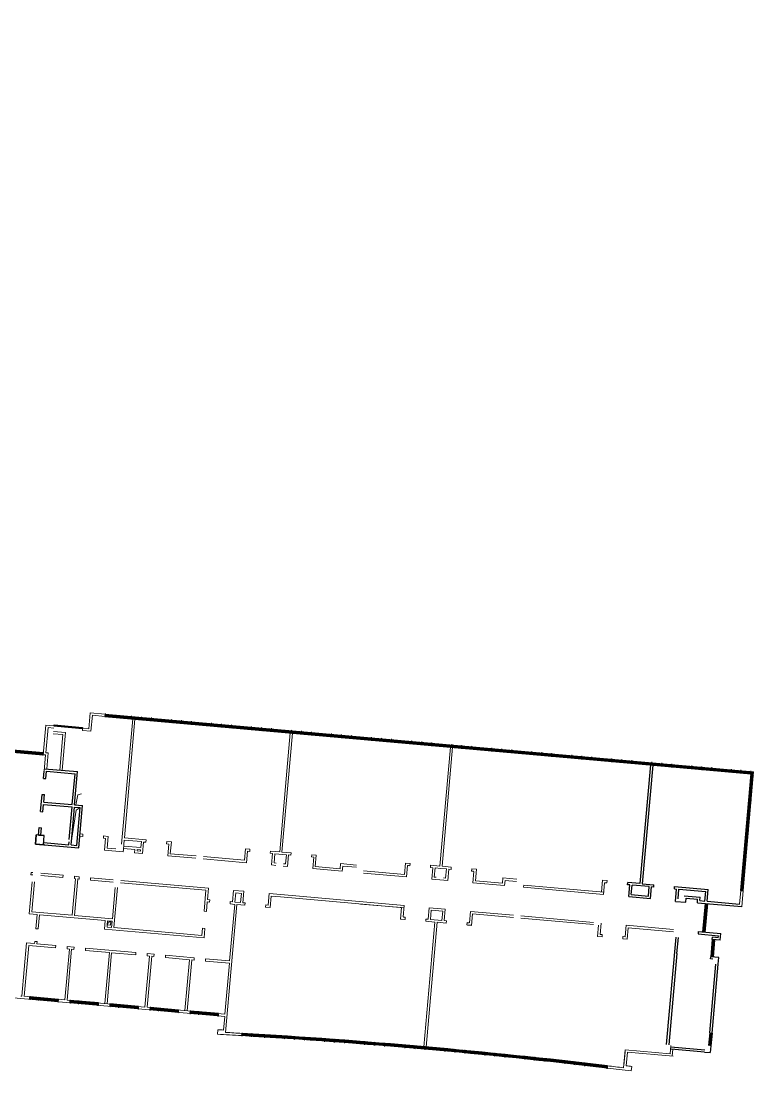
# Model space of a CAD drawing. Header units: millimetres. Extents: x 11680833 to 11851339, y -6212777 to -6078411.
# Drawn here: x 11787564 to 11851339, y -6212777 to -6119765 of the extents above; entities that cross this region are included whole.
import ezdxf

# ---------------------------------------------------------------- set-up
doc = ezdxf.new("R2010")
doc.units = ezdxf.units.MM
doc.header["$LTSCALE"] = 10
for name, color, linetype in [('$1$A-A-建筑索引', 3, 'Continuous'), ('A-WALL', 7, 'Continuous'), ('AUDIT_D_131110141545-10', 7, 'Continuous'), ('A—墙体', 7, 'Continuous'), ('A—门窗', 135, 'Continuous')]:
    doc.layers.add(name, color=color, linetype=linetype)
for name, color, linetype, lineweight in [('E1-RI-2F$0$A-WALL', 7, 'Continuous', 5), ('E1-RI-2F$0$AUDIT_D_131110141545-10', 7, 'Continuous', 5), ('E1-RV-2F$0$$2$A-WALL', 7, 'Continuous', 5), ('E1-RV-2F$0$$5$A-WALL', 2, 'Continuous', 5), ('E1-RV-2F$0$A-WALL', 7, 'Continuous', 5)]:
    doc.layers.add(name, color=color, linetype=linetype, lineweight=lineweight)
doc.layers.get('$1$A-A-建筑索引').off()
doc.layers.get('0').off()
doc.styles.add('E1-RV-2F$0$ECADI', font='hzs.shx', dxfattribs={"width": 0.7, "bigfont": 'hztxt.shx'})

# ---------------------------------------------------------------- blocks, each defined once
blk = doc.blocks.new('E1-RV-2F')
at = {"layer": 'E1-RV-2F$0$$2$A-WALL'}
for p, q in [((11772943, -6151557), (11772895, -6152105)), ((11772943, -6151557), (11777326, -6151944)), ((11773125, -6151774), (11773094, -6152122)), ((11773125, -6151774), (11777109, -6152126)), ((11776484, -6159198), (11777109, -6152126)), ((11776683, -6159216), (11777326, -6151944)), ((11773032, -6152820), (11772402, -6159942)), ((11772833, -6152802), (11772511, -6156438)), ((11772511, -6156438), (11772186, -6160119)), ((11776484, -6159198), (11776683, -6159216)), ((11772385, -6160141), (11772733, -6160172)), ((11772402, -6159942), (11772751, -6159973)), ((11772751, -6159973), (11772733, -6160172)), ((11774245, -6160105), (11774228, -6160304)), ((11774245, -6160105), (11776387, -6160294)), ((11776387, -6160294), (11776396, -6160195)), ((11776396, -6160195), (11776595, -6160212)), ((11774228, -6160304), (11776369, -6160493)), ((11776566, -6160536), (11776595, -6160212)), ((11721392, -6172462), (11723398, -6172038)), ((11722265, -6172482), (11723244, -6172275)), ((11723244, -6172275), (11723834, -6175063)), ((11723419, -6172136), (11724185, -6175756)), ((11718555, -6173063), (11720023, -6172752)), ((11718555, -6173063), (11718597, -6173259)), ((11718597, -6173259), (11719233, -6173124)), ((11719233, -6173124), (11719937, -6176450)), ((11719428, -6173083), (11720064, -6172948)), ((11719428, -6173083), (11719946, -6175528)), ((11720023, -6172752), (11720064, -6172948)), ((11721392, -6172462), (11721434, -6172658)), ((11721434, -6172658), (11722070, -6172524)), ((11722070, -6172524), (11722588, -6174969)), ((11722265, -6172482), (11722970, -6175808)), ((11716354, -6173529), (11717186, -6173353)), ((11716354, -6173529), (11717141, -6177247)), ((11716591, -6173683), (11717227, -6173549)), ((11716591, -6173683), (11717181, -6176472)), ((11717186, -6173353), (11717227, -6173549)), ((11719946, -6175528), (11722588, -6174969)), ((11717337, -6177205), (11724185, -6175756)), ((11719988, -6175724), (11722629, -6175165)), ((11719988, -6175724), (11720132, -6176409)), ((11720132, -6176409), (11722774, -6175850)), ((11722629, -6175165), (11722774, -6175850)), ((11722970, -6175808), (11723361, -6175726)), ((11770370, -6178155), (11770370, -6175455)), ((11770370, -6175455), (11771438, -6175455)), ((11770570, -6177955), (11770570, -6175655)), ((11772838, -6175455), (11774070, -6175455)), ((11772838, -6175655), (11773870, -6175655)), ((11773870, -6175655), (11773870, -6177955)), ((11774070, -6175455), (11774070, -6178155)), ((11717295, -6177010), (11719937, -6176450)), ((11771438, -6178155), (11770370, -6178155)), ((11771438, -6177955), (11770570, -6177955)), ((11773870, -6177955), (11772838, -6177955)), ((11774070, -6178155), (11772838, -6178155)), ((11789495, -6185681), (11789552, -6185034)), ((11789570, -6184835), (11792459, -6185091)), ((11789694, -6185699), (11789751, -6185052)), ((11789751, -6185052), (11792242, -6185272)), ((11792003, -6187962), (11792242, -6185272)), ((11792203, -6187979), (11792459, -6185091)), ((11789239, -6188570), (11789371, -6187076)), ((11789513, -6187741), (11789571, -6187094)), ((11789438, -6188588), (11789496, -6187940)), ((11792573, -6191727), (11792900, -6188041)), ((11791734, -6191000), (11791986, -6188161)), ((11791920, -6191167), (11792185, -6188179)), ((11792392, -6191510), (11792683, -6188223)), ((11788788, -6191391), (11788859, -6190594)), ((11789058, -6190612), (11789115, -6189965)), ((11789058, -6190612), (11789556, -6190656)), ((11789257, -6190630), (11789315, -6189982)), ((11789485, -6191453), (11789556, -6190656)), ((11789585, -6191462), (11788788, -6191391)), ((11788888, -6191400), (11792573, -6191727)), ((11789503, -6191254), (11791694, -6191448)), ((11791694, -6191448), (11791717, -6191199)), ((11791894, -6191466), (11791920, -6191167)), ((11791894, -6191466), (11792392, -6191510))]:
    blk.add_line(p, q, dxfattribs=at)
for points in [[(11723247, -6175187), (11724030, -6175022), (11724185, -6175756), (11723402, -6175921)], [(11716399, -6176637), (11717181, -6176472), (11717337, -6177205), (11716554, -6177371)], [(11789556, -6190656), (11788859, -6190594), (11788788, -6191391), (11789485, -6191453)]]:
    blk.add_lwpolyline(points, close=True, dxfattribs=at)
at = {"layer": 'E1-RV-2F$0$$5$A-WALL', "color": 3}
blk.add_lwpolyline([(11723048, -6172316), (11723638, -6175104), (11723247, -6175187), (11723320, -6175530), (11722928, -6175613), (11722266, -6172482)], close=True, dxfattribs=at)
for points in [[(11792303, -6187980), (11792488, -6187106), (11792788, -6187028)], [(11791946, -6190868), (11792347, -6188449), (11792682, -6188222)]]:
    blk.add_lwpolyline(points, dxfattribs=at)
at = {"layer": 'E1-RV-2F$0$A-WALL'}
for p, q in [((11712485, -6119765), (11706518, -6121028)), ((11712331, -6120002), (11706559, -6121224)), ((11713242, -6124306), (11712331, -6120002)), ((11713480, -6124461), (11712485, -6119765)), ((11706559, -6121224), (11706518, -6121028)), ((11705549, -6121233), (11704757, -6121401)), ((11704798, -6121596), (11704757, -6121401)), ((11705591, -6121429), (11704798, -6121596)), ((11705542, -6124148), (11705905, -6125860)), ((11705905, -6125860), (11713242, -6124306)), ((11734128, -6155404), (11731165, -6155142)), ((11734345, -6155222), (11731183, -6154943)), ((11733600, -6161380), (11734128, -6155404)), ((11733799, -6161398), (11734345, -6155222)), ((11730424, -6155578), (11729935, -6161107)), ((11730623, -6155596), (11730134, -6161124)), ((11772186, -6160119), (11772071, -6161418)), ((11772385, -6160141), (11772270, -6161435)), ((11729935, -6161107), (11730134, -6161124)), ((11776255, -6161787), (11776369, -6160493)), ((11776454, -6161805), (11776569, -6160506)), ((11733600, -6161380), (11733799, -6161398)), ((11729838, -6162202), (11729825, -6162352)), ((11729838, -6162202), (11730037, -6162220)), ((11730037, -6162220), (11730024, -6162369)), ((11730478, -6162912), (11733442, -6163173)), ((11733442, -6163173), (11733468, -6162875)), ((11733468, -6162875), (11733667, -6162892)), ((11733623, -6163390), (11733667, -6162892)), ((11730460, -6163111), (11733623, -6163390)), ((11721841, -6163960), (11714064, -6165607)), ((11718948, -6164777), (11714301, -6165761)), ((11719072, -6165364), (11718948, -6164777)), ((11721687, -6164197), (11719143, -6164736)), ((11719309, -6165518), (11719143, -6164736)), ((11721708, -6164295), (11721687, -6164197)), ((11721708, -6164295), (11722474, -6167915)), ((11721841, -6163960), (11722825, -6168607)), ((11714271, -6166585), (11714064, -6165607)), ((11714426, -6166348), (11714301, -6165761)), ((11719072, -6165364), (11714426, -6166348)), ((11719309, -6165518), (11714467, -6166544)), ((11717142, -6169044), (11721740, -6168070)), ((11717379, -6169198), (11721782, -6168266)), ((11717298, -6169777), (11717142, -6169044)), ((11717298, -6169777), (11721896, -6168804)), ((11717452, -6169540), (11717379, -6169198)), ((11717452, -6169540), (11721854, -6168608)), ((11722678, -6168638), (11722825, -6168607)), ((11770570, -6175655), (11771438, -6175655)), ((11771438, -6175655), (11771438, -6175455)), ((11772838, -6175655), (11772838, -6175455)), ((11771438, -6177955), (11771438, -6178155)), ((11772838, -6177955), (11772838, -6178155)), ((11789495, -6185681), (11789694, -6185699)), ((11789371, -6187076), (11789571, -6187094)), ((11789496, -6187940), (11791986, -6188161)), ((11789513, -6187741), (11792003, -6187962)), ((11792203, -6187979), (11792900, -6188041)), ((11789239, -6188570), (11789438, -6188588)), ((11792185, -6188179), (11792682, -6188223)), ((11792185, -6188179), (11792683, -6188223)), ((11792391, -6191510), (11792682, -6188223)), ((11789115, -6189965), (11789315, -6189982)), ((11777042, -6193663), (11776795, -6196452)), ((11777241, -6193680), (11777011, -6196270)), ((11777042, -6193663), (11777241, -6193680)), ((11777792, -6193127), (11784964, -6193763)), ((11777792, -6193127), (11785362, -6193798)), ((11777810, -6192928), (11785380, -6193599)), ((11785362, -6193798), (11785278, -6194745)), ((11785562, -6193816), (11785478, -6194762)), ((11776918, -6195057), (11776918, -6195057)), ((11785278, -6194745), (11785478, -6194762)), ((11785080, -6196986), (11785146, -6196239)), ((11785146, -6196239), (11785345, -6196256)), ((11785279, -6197003), (11785345, -6196256)), ((11846516, -6199021), (11846498, -6199220)), ((11846498, -6199220), (11848265, -6199376)), ((11846516, -6199021), (11848482, -6199195)), ((11848432, -6199768), (11848482, -6199195)), ((11843762, -6208844), (11844590, -6199502)), ((11844664, -6200935), (11844789, -6199520)), ((11847734, -6199706), (11847752, -6199507)), ((11848432, -6199768), (11847734, -6199706)), ((11848250, -6199551), (11847752, -6199507)), ((11848250, -6199551), (11848265, -6199376)), ((11844664, -6200935), (11843959, -6208889)), ((11847515, -6207843), (11848047, -6201842)), ((11847584, -6201399), (11847602, -6201200)), ((11847784, -6201417), (11847584, -6201399)), ((11848299, -6201262), (11847602, -6201200)), ((11847715, -6207861), (11848246, -6201859)), ((11848246, -6201859), (11848299, -6201262)), ((11709261, -6206657), (11702361, -6208119)), ((11709418, -6206430), (11706134, -6207121)), ((11709398, -6207310), (11709261, -6206657)), ((11709594, -6207269), (11709418, -6206430)), ((11706134, -6207121), (11701295, -6208139)), ((11709594, -6207269), (11709398, -6207310)), ((11701563, -6210382), (11701100, -6208180)), ((11701683, -6208262), (11701337, -6208335)), ((11701718, -6210145), (11701337, -6208335)), ((11847515, -6207843), (11847515, -6207843)), ((11847515, -6207843), (11847715, -6207861)), ((11844113, -6209047), (11847083, -6209311)), ((11847066, -6209510), (11844153, -6209252)), ((11847617, -6208957), (11847564, -6209554)), ((11714394, -6210032), (11701352, -6212777)), ((11701952, -6210300), (11701563, -6210382)), ((11701911, -6210104), (11701718, -6210145)), ((11701952, -6210300), (11701911, -6210104)), ((11712813, -6210157), (11703537, -6212113)), ((11847066, -6209510), (11847564, -6209554)), ((11703413, -6211525), (11701187, -6211994)), ((11701352, -6212777), (11701187, -6211994)), ((11702455, -6211932), (11701424, -6212148)), ((11701506, -6212540), (11701424, -6212148)), ((11703259, -6211762), (11703133, -6211789)), ((11703341, -6212154), (11703215, -6212180)), ((11703341, -6212154), (11703259, -6211762)), ((11703537, -6212113), (11703413, -6211525)), ((11702537, -6212323), (11701506, -6212540))]:
    blk.add_line(p, q, dxfattribs=at)
blk.add_lwpolyline([(11704757, -6121401), (11705539, -6121235), (11705581, -6121431), (11704798, -6121596)], close=True, dxfattribs=at)
for points in [[(11704943, -6122281), (11705036, -6122721), (11705232, -6122680), (11705138, -6122240)], [(11705542, -6124148), (11705347, -6124189), (11705750, -6126097), (11713480, -6124461)], [(11722474, -6167915), (11722523, -6167904), (11722678, -6168638)]]:
    blk.add_lwpolyline(points, dxfattribs=at)
at = {"color": 4, "style": 'E1-RV-2F$0$ECADI', "width": 0.7}
for tag, p in [('无障碍客梯', (11721336, -6174036, 0)), ('货梯', (11717277, -6174958))]:
    blk.add_attdef(tag, p, '', height=450, rotation=11.95265, dxfattribs=at)
blk = doc.blocks.new('E1-RI-2F$0$RECTANGULAR_MULLION_-_6006')
at = {"layer": 'A—门窗'}
for p, q in [((-30, 125), (30, 125)), ((-30, -75), (-30, 125)), ((30, 125), (30, -75)), ((30, -75), (-30, -75))]:
    blk.add_line(p, q, dxfattribs=at)
blk = doc.blocks.new('E1-RI-2F$0$RECTANGULAR_MULLION_-_60_R')
at = {"layer": 'A—门窗'}
for p, q in [((-30, 75), (30, 75)), ((-30, -125), (-30, 75)), ((30, 75), (30, -125)), ((30, -125), (-30, -125))]:
    blk.add_line(p, q, dxfattribs=at)
blk = doc.blocks.new('E1-RI-2F$0$1窗02')
at = {"layer": 'A—门窗'}
for p, q in [((12307966, -5138138), (12310466, -5138138)), ((12307966, -5138338), (12310466, -5138338)), ((12308026, -5138204), (12309666, -5138204)), ((12308026, -5138271), (12309666, -5138271)), ((12309726, -5138204), (12310406, -5138204)), ((12309726, -5138271), (12310406, -5138271))]:
    blk.add_line(p, q, dxfattribs=at)
for points in [[(12307966, -5138138), (12308026, -5138138), (12308026, -5138338), (12307966, -5138338)], [(12309666, -5138138), (12309726, -5138138), (12309726, -5138338), (12309666, -5138338)], [(12310406, -5138138), (12310466, -5138138), (12310466, -5138338), (12310406, -5138338)]]:
    blk.add_lwpolyline(points, close=True, dxfattribs=at)
at = {"layer": 'E1-RI-2F$0$A-WALL'}
for p, q in [((12307966, -5138338), (12307966, -5138138)), ((12310466, -5138338), (12310466, -5138138))]:
    blk.add_line(p, q, dxfattribs=at)
blk = doc.blocks.new('*U8')
at = {"layer": 'E1-RI-2F$0$A-WALL'}
for p, q in [((11788400, -6194068), (11788550, -6194081)), ((11788418, -6193868), (11788568, -6193882))]:
    blk.add_line(p, q, dxfattribs=at)

msp = doc.modelspace()

# ---------------------------------------------------------------- linework, layer by layer
at = {"layer": 'A-WALL'}
for p, q in [((11842357, -6184496), (11841440, -6194831)), ((11842556, -6184514), (11841639, -6194849)), ((11840352, -6194935), (11840370, -6194736)), ((11840461, -6195974), (11840551, -6194953)), ((11840678, -6195792), (11840751, -6194971)), ((11842172, -6195925), (11842245, -6195103)), ((11842354, -6196142), (11842444, -6195121)), ((11842462, -6194922), (11842462, -6194922)), ((11842643, -6195139), (11842661, -6194939)), ((11844436, -6195297), (11844454, -6195098)), ((11844436, -6195297), (11844635, -6195315)), ((11844454, -6195098), (11847392, -6195359)), ((11844540, -6196386), (11844635, -6195315)), ((11844762, -6196155), (11844835, -6195333)), ((11844835, -6195333), (11847175, -6195540)), ((11847102, -6196363), (11847175, -6195540)), ((11847302, -6196380), (11847392, -6195359)), ((11844540, -6196386), (11845437, -6196465)), ((11845293, -6195900), (11846680, -6196023)), ((11845437, -6196465), (11845468, -6196117)), ((11845468, -6196117), (11846464, -6196205)), ((11846437, -6196504), (11846464, -6196205)), ((11846654, -6196322), (11846680, -6196023)), ((11846654, -6196322), (11847102, -6196362)), ((11847302, -6196380), (11850115, -6196629)), ((11846437, -6196504), (11850297, -6196846)), ((11847109, -6196564), (11847109, -6196563))]:
    msp.add_line(p, q, dxfattribs=at)
at = {"layer": 'AUDIT_D_131110141545-10'}
for p, q in [((11840551, -6194953), (11840352, -6194935)), ((11841440, -6194831), (11840370, -6194736)), ((11842245, -6195103), (11840751, -6194971)), ((11841639, -6194849), (11842661, -6194939)), ((11842643, -6195139), (11842444, -6195121)), ((11844487, -6195302), (11844635, -6195315)), ((11840461, -6195974), (11842354, -6196142)), ((11840678, -6195792), (11842172, -6195925))]:
    msp.add_line(p, q, dxfattribs=at)
at = {"layer": 'A—墙体'}
for p, q in [((11789495, -6185681), (11789552, -6185034)), ((11789570, -6184835), (11792459, -6185091)), ((11789694, -6185699), (11789751, -6185052)), ((11789751, -6185052), (11792242, -6185272)), ((11792003, -6187962), (11792242, -6185272)), ((11792203, -6187979), (11792459, -6185091)), ((11789495, -6185681), (11789694, -6185699)), ((11789239, -6188570), (11789371, -6187076)), ((11789371, -6187076), (11789571, -6187094)), ((11789513, -6187741), (11789571, -6187094)), ((11789438, -6188588), (11789496, -6187940)), ((11789496, -6187940), (11791986, -6188161)), ((11789513, -6187741), (11792003, -6187962)), ((11792203, -6187979), (11792900, -6188041)), ((11792573, -6191727), (11792900, -6188041)), ((11789239, -6188570), (11789438, -6188588)), ((11791734, -6191000), (11791986, -6188161)), ((11791920, -6191167), (11792185, -6188179)), ((11792185, -6188179), (11792683, -6188223)), ((11792185, -6188179), (11792682, -6188223)), ((11792391, -6191510), (11792682, -6188223)), ((11792392, -6191510), (11792683, -6188223)), ((11788788, -6191391), (11788859, -6190594)), ((11789058, -6190612), (11789115, -6189965)), ((11789058, -6190612), (11789556, -6190656)), ((11789115, -6189965), (11789315, -6189982)), ((11789257, -6190630), (11789315, -6189982)), ((11789485, -6191453), (11789556, -6190656)), ((11789585, -6191462), (11788788, -6191391)), ((11788888, -6191400), (11792573, -6191727)), ((11789503, -6191254), (11791694, -6191448)), ((11791694, -6191448), (11791717, -6191199)), ((11791894, -6191466), (11791920, -6191167)), ((11791894, -6191466), (11792392, -6191510)), ((11846516, -6199021), (11846498, -6199220)), ((11846498, -6199220), (11848265, -6199376)), ((11846516, -6199021), (11848482, -6199195)), ((11848432, -6199768), (11848482, -6199195)), ((11843762, -6208844), (11844590, -6199502)), ((11844664, -6200935), (11844789, -6199520)), ((11847734, -6199706), (11847752, -6199507)), ((11848432, -6199768), (11847734, -6199706)), ((11848250, -6199551), (11847752, -6199507)), ((11848250, -6199551), (11848265, -6199376)), ((11844664, -6200935), (11843959, -6208889)), ((11847515, -6207843), (11848047, -6201842)), ((11847584, -6201399), (11847602, -6201200)), ((11847784, -6201417), (11847584, -6201399)), ((11848299, -6201262), (11847602, -6201200)), ((11847715, -6207861), (11848246, -6201859)), ((11848246, -6201859), (11848299, -6201262)), ((11847515, -6207843), (11847715, -6207861)), ((11847515, -6207843), (11847515, -6207843)), ((11844113, -6209047), (11847083, -6209311)), ((11847066, -6209510), (11844153, -6209252)), ((11847617, -6208957), (11847564, -6209554)), ((11847066, -6209510), (11847564, -6209554))]:
    msp.add_line(p, q, dxfattribs=at)
msp.add_lwpolyline([(11789556, -6190656), (11788859, -6190594), (11788788, -6191391), (11789485, -6191453)], close=True, dxfattribs=at)
at = {"layer": 'A—门窗'}
for p, q in [((11794843, -6180283), (11851122, -6185274)), ((11794861, -6180084), (11851339, -6185092)), ((11794909, -6180222), (11797110, -6180417)), ((11794915, -6180155), (11797116, -6180350)), ((11797170, -6180422), (11797982, -6180494)), ((11797176, -6180356), (11797988, -6180428)), ((11798041, -6180499), (11798853, -6180571)), ((11798047, -6180433), (11798859, -6180505)), ((11798913, -6180577), (11800596, -6180726)), ((11798919, -6180510), (11800602, -6180660)), ((11790411, -6181014), (11790402, -6181111)), ((11790402, -6181111), (11792893, -6181332)), ((11790405, -6181079), (11792896, -6181300)), ((11790408, -6181047), (11792899, -6181267)), ((11790411, -6181014), (11792901, -6181235)), ((11792901, -6181235), (11792892, -6181332)), ((11800656, -6180731), (11801468, -6180803)), ((11800662, -6180665), (11801474, -6180737)), ((11801528, -6180809), (11802340, -6180881)), ((11801534, -6180742), (11802346, -6180814)), ((11802399, -6180886), (11804083, -6181035)), ((11802405, -6180820), (11804089, -6180969)), ((11804143, -6181041), (11804954, -6181113)), ((11804148, -6180974), (11804960, -6181046)), ((11805014, -6181118), (11805826, -6181190)), ((11805020, -6181051), (11805832, -6181123)), ((11805886, -6181195), (11807569, -6181344)), ((11805892, -6181129), (11807575, -6181278)), ((11807629, -6181350), (11808441, -6181422)), ((11807635, -6181283), (11808447, -6181355)), ((11808500, -6181427), (11809312, -6181499)), ((11808506, -6181361), (11809318, -6181433)), ((11809372, -6181504), (11811056, -6181654)), ((11809378, -6181438), (11811061, -6181587)), ((11811115, -6181659), (11811927, -6181731)), ((11811121, -6181592), (11811933, -6181664)), ((11811987, -6181736), (11812799, -6181808)), ((11811993, -6181670), (11812804, -6181742)), ((11812858, -6181813), (11814542, -6181963)), ((11812864, -6181747), (11814548, -6181896)), ((11814602, -6181968), (11815413, -6182040)), ((11814607, -6181902), (11815419, -6181974)), ((11815473, -6182045), (11816285, -6182117)), ((11815479, -6181979), (11816291, -6182051)), ((11816345, -6182123), (11818028, -6182272)), ((11816351, -6182056), (11818034, -6182206)), ((11818088, -6182277), (11818900, -6182349)), ((11818094, -6182211), (11818906, -6182283)), ((11818959, -6182355), (11819771, -6182426)), ((11818965, -6182288), (11819777, -6182360)), ((11819831, -6182432), (11821514, -6182581)), ((11819837, -6182365), (11821520, -6182515)), ((11821580, -6182520), (11822392, -6182592)), ((11784098, -6183145), (11789477, -6183622)), ((11784116, -6182946), (11789495, -6183423)), ((11786823, -6183320), (11789422, -6183550)), ((11786829, -6183253), (11789428, -6183484)), ((11821574, -6182586), (11822386, -6182658)), ((11822446, -6182664), (11823258, -6182736)), ((11822452, -6182597), (11823263, -6182669)), ((11823317, -6182741), (11825001, -6182890)), ((11823323, -6182675), (11825007, -6182824)), ((11825061, -6182896), (11825872, -6182968)), ((11825066, -6182829), (11825878, -6182901)), ((11825932, -6182973), (11826744, -6183045)), ((11825938, -6182906), (11826750, -6182978)), ((11826804, -6183050), (11828487, -6183199)), ((11826810, -6182984), (11828493, -6183133)), ((11828547, -6183205), (11829359, -6183277)), ((11828553, -6183138), (11829365, -6183210)), ((11829419, -6183282), (11830230, -6183354)), ((11829424, -6183216), (11830236, -6183288)), ((11830290, -6183359), (11831974, -6183509)), ((11830296, -6183293), (11831980, -6183442)), ((11832039, -6183448), (11832851, -6183519)), ((11832033, -6183514), (11832845, -6183586)), ((11832905, -6183591), (11833716, -6183663)), ((11832911, -6183525), (11833722, -6183597)), ((11833776, -6183668), (11835460, -6183818)), ((11833782, -6183602), (11835466, -6183751)), ((11835519, -6183823), (11836331, -6183895)), ((11835525, -6183757), (11836337, -6183829)), ((11836391, -6183900), (11837203, -6183972)), ((11836397, -6183834), (11837209, -6183906)), ((11837263, -6183978), (11838946, -6184127)), ((11837268, -6183911), (11838952, -6184061)), ((11839006, -6184132), (11839818, -6184204)), ((11839012, -6184066), (11839824, -6184138)), ((11839878, -6184210), (11840689, -6184282)), ((11839883, -6184143), (11840695, -6184215)), ((11840749, -6184287), (11842432, -6184436)), ((11840755, -6184220), (11842438, -6184370)), ((11842498, -6184375), (11843310, -6184447)), ((11842492, -6184441), (11843304, -6184513)), ((11843364, -6184519), (11844176, -6184591)), ((11843370, -6184452), (11844182, -6184524)), ((11844235, -6184596), (11845919, -6184745)), ((11844241, -6184530), (11845925, -6184679)), ((11845979, -6184751), (11846790, -6184823)), ((11845985, -6184684), (11846796, -6184756)), ((11846850, -6184828), (11847662, -6184900)), ((11846856, -6184761), (11847668, -6184833)), ((11847722, -6184905), (11849360, -6185050)), ((11847727, -6184839), (11849366, -6184984)), ((11849420, -6185056), (11850173, -6185123)), ((11849426, -6184989), (11850179, -6185056)), ((11850221, -6195434), (11851122, -6185274)), ((11850233, -6185128), (11851044, -6185200)), ((11850239, -6185061), (11851050, -6185133)), ((11850421, -6195451), (11851339, -6185092)), ((11851104, -6185205), (11851194, -6185213)), ((11851110, -6185139), (11851267, -6185153)), ((11851180, -6185379), (11851194, -6185213)), ((11851246, -6185385), (11851267, -6185153)), ((11851059, -6186739), (11851174, -6185439)), ((11851126, -6186745), (11851241, -6185445)), ((11850984, -6187590), (11851054, -6186799)), ((11851050, -6187596), (11851120, -6186804)), ((11850906, -6188462), (11850978, -6187650)), ((11850973, -6188468), (11851045, -6187656)), ((11850750, -6190225), (11850901, -6188522)), ((11850817, -6190231), (11850968, -6188528)), ((11850675, -6191077), (11850745, -6190285)), ((11850741, -6191083), (11850811, -6190291)), ((11850597, -6191948), (11850669, -6191137)), ((11850664, -6191954), (11850736, -6191142)), ((11850441, -6193711), (11850592, -6192008)), ((11850507, -6193717), (11850658, -6192014)), ((11850293, -6195380), (11850365, -6194568)), ((11850359, -6195386), (11850431, -6194574)), ((11850370, -6194508), (11850436, -6193771)), ((11850437, -6194514), (11850502, -6193777)), ((11850221, -6195434), (11850421, -6195451)), ((11847109, -6196564), (11846888, -6199053)), ((11847175, -6196570), (11846955, -6199059)), ((11847242, -6196576), (11847021, -6199065)), ((11847308, -6196582), (11847087, -6199071)), ((11847734, -6199706), (11847602, -6201200)), ((11847734, -6199706), (11847602, -6201200)), ((11847801, -6199712), (11847668, -6201206)), ((11847801, -6199712), (11847668, -6201206)), ((11847867, -6199718), (11847735, -6201212)), ((11847867, -6199718), (11847735, -6201212)), ((11847934, -6199723), (11847801, -6201218)), ((11847934, -6199723), (11847801, -6201218)), ((11788293, -6204900), (11788311, -6204701)), ((11788311, -6204701), (11790801, -6204922)), ((11847515, -6207843), (11847418, -6208939)), ((11847582, -6207849), (11847485, -6208945)), ((11847582, -6207849), (11847485, -6208945)), ((11847648, -6207855), (11847551, -6208951)), ((11847648, -6207855), (11847551, -6208951)), ((11847715, -6207861), (11847617, -6208957)), ((11847715, -6207861), (11847617, -6208957))]:
    msp.add_line(p, q, dxfattribs=at)
for radius, start, end in [(545775, 83.25545, 86.61285), (545975, 83.25545, 86.61223), (545842, 86.52394, 86.60634), (545908, 86.52375, 86.60614), (545842, 86.407, 86.51764), (545908, 86.40682, 86.51745), (545842, 86.22326, 86.4007), (545908, 86.2231, 86.40053), (545842, 86.13139, 86.21696), (545908, 86.13125, 86.2168), (545842, 86.03952, 86.12509), (545908, 86.03939, 86.12495), (545842, 85.8558, 86.03323), (545908, 85.85569, 86.03309), (545842, 85.76394, 85.8495), (545908, 85.76384, 85.84939), (545842, 85.67209, 85.75765), (545908, 85.672, 85.75755), (545908, 85.48834, 85.6657), (545842, 85.4884, 85.66579), (545842, 85.39653, 85.48211), (545908, 85.39648, 85.48204), (545842, 85.30468, 85.39024), (545908, 85.30464, 85.39018), (545842, 85.12099, 85.29839), (545908, 85.12097, 85.29834), (545842, 85.02914, 85.11469), (545908, 85.02913, 85.11467), (545842, 84.93729, 85.02284), (545908, 84.93729, 85.02283), (545842, 84.7536, 84.931), (545908, 84.75362, 84.931), (545842, 84.66175, 84.7473), (545908, 84.66179, 84.74732), (545842, 84.5699, 84.65545), (545908, 84.56995, 84.65549), (545908, 84.38627, 84.56365), (545842, 84.3862, 84.56361), (545842, 84.29435, 84.37991), (545908, 84.29443, 84.37997), (545842, 84.2025, 84.28805), (545908, 84.20259, 84.28813), (545842, 84.01879, 84.1962), (545908, 84.0189, 84.19629), (545842, 83.92693, 84.01249), (545908, 83.92705, 84.0126), (545842, 83.83507, 83.92063), (545908, 83.8352, 83.92075), (545842, 83.65133, 83.82877), (545908, 83.65149, 83.8289), (545842, 83.55946, 83.64503), (545908, 83.55963, 83.64519), (545842, 83.46759, 83.55316), (545908, 83.46776, 83.55333), (545842, 83.26174, 83.46129), (545908, 83.26174, 83.46146)]:
    msp.add_arc((11774501, -6752899), radius, start, end, dxfattribs=at)
at = {"layer": 'E1-RI-2F$0$A-WALL'}
for p, q in [((11793566, -6179969), (11793442, -6181363)), ((11794861, -6180084), (11793566, -6179969)), ((11793748, -6180186), (11793624, -6181580)), ((11794843, -6180283), (11793748, -6180186)), ((11794861, -6180084), (11794843, -6180283)), ((11796291, -6191404), (11797259, -6180497)), ((11796542, -6190849), (11797458, -6180515)), ((11792877, -6181514), (11792894, -6181315)), ((11793624, -6181580), (11792877, -6181514)), ((11793442, -6181363), (11792894, -6181315)), ((11810980, -6181714), (11810061, -6192073)), ((11810260, -6192091), (11811179, -6181732)), ((11824925, -6182950), (11824006, -6193310)), ((11824206, -6193327), (11825124, -6182968)), ((11789477, -6183622), (11789676, -6183640)), ((11789676, -6183640), (11789552, -6185034)), ((11789893, -6183459), (11789769, -6184852)), ((11842357, -6184496), (11841440, -6194831)), ((11842556, -6184514), (11841639, -6194849)), ((11792913, -6190729), (11792930, -6190529)), ((11794706, -6190887), (11794723, -6190688)), ((11795031, -6191744), (11795122, -6190723)), ((11794814, -6191926), (11794905, -6190905)), ((11795031, -6191744), (11795804, -6191812)), ((11796451, -6191870), (11796524, -6191048)), ((11796460, -6191771), (11797456, -6191859)), ((11797972, -6191704), (11796477, -6191571)), ((11796491, -6191422), (11796524, -6191048)), ((11796524, -6191048), (11798018, -6191180)), ((11798018, -6191180), (11797972, -6191704)), ((11798215, -6191223), (11798127, -6192219)), ((11806985, -6192804), (11807073, -6191808)), ((11794814, -6191926), (11796433, -6192069)), ((11796451, -6191870), (11796433, -6192069)), ((11797456, -6191859), (11797429, -6192157)), ((11797429, -6192157), (11798127, -6192219)), ((11797655, -6191876), (11797646, -6191976)), ((11797646, -6191976), (11797945, -6192002)), ((11797655, -6191876), (11797954, -6191903)), ((11797954, -6191903), (11797945, -6192002)), ((11800318, -6192414), (11802758, -6192630)), ((11800535, -6192232), (11802776, -6192431)), ((11803406, -6192688), (11807166, -6193021)), ((11803424, -6192488), (11806985, -6192804)), ((11807166, -6193021), (11807254, -6192025)), ((11807254, -6192025), (11807454, -6192043)), ((11807454, -6192043), (11807471, -6191843)), ((11812944, -6193533), (11815509, -6193761)), ((11813160, -6193352), (11815327, -6193544)), ((11821018, -6193045), (11820930, -6194041)), ((11821018, -6193045), (11821416, -6193080)), ((11821200, -6193261), (11821112, -6194258)), ((11821200, -6193261), (11821399, -6193279)), ((11821399, -6193279), (11821416, -6193080)), ((11788400, -6194068), (11788418, -6193868)), ((11789247, -6194143), (11791189, -6194315)), ((11789265, -6193943), (11791207, -6194116)), ((11791207, -6194116), (11791189, -6194315)), ((11792285, -6194412), (11792003, -6197600)), ((11792203, -6194204), (11792186, -6194403)), ((11792186, -6194403), (11792285, -6194412)), ((11792484, -6194430), (11792202, -6197617)), ((11792203, -6194204), (11792601, -6194239)), ((11792484, -6194430), (11792584, -6194439)), ((11792601, -6194239), (11792584, -6194439)), ((11793597, -6194328), (11793580, -6194527)), ((11793580, -6194527), (11795547, -6194701)), ((11793597, -6194328), (11795565, -6194502)), ((11796213, -6194560), (11803858, -6195238)), ((11817351, -6193924), (11821112, -6194258)), ((11817369, -6193725), (11820930, -6194041)), ((11827105, -6194589), (11829471, -6194798)), ((11829471, -6194798), (11829510, -6194350)), ((11829510, -6194350), (11830706, -6194456)), ((11829652, -6195015), (11829692, -6194567)), ((11829692, -6194567), (11830689, -6194655)), ((11838088, -6195562), (11838178, -6194542)), ((11838176, -6194566), (11838088, -6195562)), ((11838178, -6194542), (11838577, -6194577)), ((11838559, -6194776), (11838577, -6194577)), ((11788497, -6194678), (11788250, -6197468)), ((11788696, -6194696), (11788466, -6197286)), ((11795489, -6197909), (11795732, -6195169)), ((11795622, -6198670), (11795931, -6195187)), ((11796195, -6194759), (11803641, -6195419)), ((11803480, -6197235), (11803641, -6195419)), ((11803769, -6196233), (11803858, -6195238)), ((11805961, -6196428), (11806049, -6195431)), ((11806049, -6195431), (11806946, -6195511)), ((11806946, -6195511), (11806857, -6196507)), ((11826888, -6194770), (11829652, -6195015)), ((11831314, -6194962), (11831296, -6195161)), ((11831296, -6195161), (11838269, -6195779)), ((11831314, -6194962), (11838287, -6195580)), ((11838269, -6195779), (11838360, -6194759)), ((11838360, -6194759), (11838559, -6194776)), ((11850221, -6195434), (11850115, -6196629)), ((11850421, -6195451), (11850297, -6196847)), ((11803679, -6197253), (11803752, -6196433)), ((11803951, -6196451), (11803752, -6196433)), ((11803969, -6196251), (11803770, -6196233)), ((11803951, -6196451), (11803969, -6196251)), ((11805744, -6196610), (11805762, -6196410)), ((11805961, -6196428), (11805762, -6196410)), ((11806160, -6196445), (11806231, -6195648)), ((11806658, -6196490), (11806160, -6196445)), ((11806231, -6195648), (11806729, -6195692)), ((11806729, -6195692), (11806658, -6196490)), ((11809137, -6195705), (11809048, -6196702)), ((11809137, -6195705), (11810158, -6195796)), ((11809319, -6195922), (11809230, -6196918)), ((11809319, -6195922), (11810140, -6195995)), ((11810140, -6195995), (11820873, -6196947)), ((11810158, -6195796), (11820891, -6196748)), ((11788466, -6197286), (11792003, -6197600)), ((11803679, -6197253), (11803480, -6197235)), ((11805354, -6207796), (11806342, -6196663)), ((11805705, -6201572), (11806142, -6196645)), ((11806142, -6196645), (11805744, -6196610)), ((11805943, -6196628), (11805943, -6196628)), ((11807038, -6196725), (11806342, -6196663)), ((11807056, -6196525), (11806857, -6196507)), ((11807056, -6196525), (11807038, -6196725)), ((11808849, -6196684), (11808832, -6196884)), ((11808832, -6196883), (11809230, -6196918)), ((11808849, -6196684), (11809048, -6196702)), ((11817113, -6196614), (11817113, -6196614)), ((11823082, -6196942), (11824477, -6197066)), ((11823264, -6197159), (11824260, -6197247)), ((11826668, -6197260), (11826579, -6198256)), ((11826668, -6197260), (11830428, -6197594)), ((11847109, -6196564), (11847109, -6196563)), ((11788250, -6197468), (11788947, -6197529)), ((11788947, -6197529), (11788837, -6198771)), ((11789146, -6197547), (11789036, -6198788)), ((11789146, -6197547), (11794874, -6198055)), ((11792202, -6197617), (11795489, -6197909)), ((11794808, -6198798), (11794874, -6198055)), ((11795025, -6198617), (11795073, -6198073)), ((11795073, -6198073), (11795471, -6198108)), ((11795423, -6198652), (11795471, -6198108)), ((11823574, -6198191), (11822611, -6209048)), ((11823773, -6198209), (11822810, -6209066)), ((11826380, -6198239), (11826362, -6198438)), ((11826380, -6198239), (11826579, -6198256)), ((11826849, -6197477), (11826761, -6198473)), ((11826849, -6197477), (11830411, -6197793)), ((11831058, -6197850), (11837383, -6198411)), ((11831076, -6197651), (11837401, -6198212)), ((11838048, -6198270), (11837960, -6199266)), ((11789036, -6198788), (11788837, -6198771)), ((11803474, -6199567), (11794808, -6198798)), ((11795423, -6198652), (11795025, -6198617)), ((11803292, -6199350), (11795622, -6198670)), ((11803292, -6199350), (11803347, -6198729)), ((11803547, -6198747), (11803347, -6198729)), ((11803474, -6199567), (11803547, -6198747)), ((11826362, -6198438), (11826761, -6198473)), ((11837832, -6198451), (11837743, -6199447)), ((11840240, -6198463), (11840151, -6199460)), ((11840239, -6198464), (11840439, -6198482)), ((11840240, -6198464), (11844373, -6198831)), ((11840421, -6198681), (11840333, -6199677)), ((11840421, -6198681), (11844356, -6199030)), ((11788025, -6200004), (11787614, -6204639)), ((11788722, -6200066), (11788025, -6200004)), ((11788740, -6199866), (11788722, -6200066)), ((11788939, -6199884), (11788740, -6199866)), ((11788939, -6199884), (11788921, -6200083)), ((11790565, -6200229), (11788921, -6200083)), ((11837743, -6199447), (11838142, -6199483)), ((11837960, -6199266), (11838159, -6199284)), ((11838159, -6199284), (11838142, -6199483)), ((11839952, -6199443), (11839935, -6199642)), ((11839935, -6199642), (11840333, -6199677)), ((11839952, -6199443), (11840151, -6199460)), ((11839985, -6199646), (11840332, -6199677)), ((11788206, -6200221), (11787813, -6204657)), ((11790547, -6200428), (11788206, -6200221)), ((11790547, -6200428), (11790565, -6200229)), ((11791349, -6204971), (11791742, -6200534)), ((11791561, -6200317), (11791543, -6200517)), ((11791742, -6200534), (11791543, -6200517)), ((11791548, -6204988), (11791942, -6200552)), ((11792159, -6200370), (11791561, -6200317)), ((11792141, -6200570), (11791942, -6200552)), ((11792141, -6200570), (11792159, -6200370)), ((11793155, -6200459), (11793137, -6200658)), ((11795229, -6200844), (11793137, -6200658)), ((11797538, -6200847), (11793155, -6200459)), ((11794835, -6205280), (11795229, -6200844)), ((11795035, -6205297), (11795428, -6200861)), ((11797520, -6201047), (11795428, -6200861)), ((11797520, -6201047), (11797538, -6200847)), ((11798534, -6200936), (11798516, -6201135)), ((11799131, -6200989), (11798534, -6200936)), ((11799114, -6201188), (11799131, -6200989)), ((11800127, -6201077), (11800110, -6201276)), ((11802618, -6201298), (11800127, -6201077)), ((11798322, -6205589), (11798715, -6201153)), ((11798715, -6201153), (11798516, -6201135)), ((11798521, -6205607), (11798914, -6201170)), ((11799114, -6201188), (11798914, -6201170)), ((11802201, -6201462), (11800110, -6201276)), ((11801808, -6205898), (11802201, -6201462)), ((11802007, -6205916), (11802401, -6201480)), ((11802600, -6201497), (11802401, -6201480)), ((11802600, -6201497), (11802618, -6201298)), ((11803614, -6201386), (11803596, -6201586)), ((11805688, -6201771), (11803596, -6201586)), ((11805705, -6201572), (11803614, -6201386)), ((11805294, -6206207), (11805688, -6201771)), ((11805277, -6206407), (11783895, -6204510)), ((11787614, -6204639), (11787514, -6204631)), ((11791349, -6204971), (11787765, -6204653)), ((11798322, -6205589), (11791548, -6204988)), ((11805294, -6206207), (11798521, -6205607)), ((11805172, -6207586), (11805277, -6206407)), ((11804673, -6207558), (11804649, -6207957)), ((11840018, -6210870), (11840157, -6209299)), ((11840157, -6209299), (11844067, -6209646)), ((11844067, -6209646), (11844131, -6208924)), ((11844249, -6209863), (11844302, -6209265)), ((11840035, -6210677), (11840140, -6209498)), ((11840234, -6210695), (11840339, -6209515)), ((11840339, -6209516), (11844322, -6209869)), ((11844141, -6209652), (11844141, -6209652)), ((11840730, -6210755), (11840684, -6211148))]:
    msp.add_line(p, q, dxfattribs=at)
at = {"layer": 'E1-RI-2F$0$A-WALL', "color": 3}
for p, q in [((11821226, -6193264), (11821284, -6193269)), ((11826895, -6193767), (11826951, -6193772))]:
    msp.add_line(p, q, dxfattribs=at)
at = {"layer": 'E1-RI-2F$0$A-WALL'}
for points in [[(11790404, -6181094), (11789707, -6181032), (11789477, -6183622)], [(11790386, -6181293), (11789888, -6181249), (11789694, -6183441), (11789893, -6183459)], [(11795043, -6198417), (11795156, -6198215), (11795368, -6198145)]]:
    msp.add_lwpolyline(points, dxfattribs=at)
msp.add_lwpolyline([(11795069, -6198119), (11795368, -6198145), (11795341, -6198444), (11795043, -6198417)], close=True, dxfattribs=at)
for centre, radius, start, end in [((11774483, -6752898), 546175, 86.77886, 86.83124), ((11774475, -6753022), 545900, 86.61095, 86.83147), ((11774483, -6752898), 545975, 86.61094, 86.75853), ((11774483, -6752898), 545775, 83.03314, 83.25354), ((11774483, -6752898), 545975, 83.10595, 83.25354), ((11774483, -6752898), 546175, 83.03324, 83.08563)]:
    msp.add_arc(centre, radius, start, end, dxfattribs=at)
at = {"layer": 'E1-RI-2F$0$AUDIT_D_131110141545-10'}
for p, q in [((11790360, -6181592), (11791405, -6181685)), ((11790342, -6181791), (11791188, -6181866)), ((11790915, -6184954), (11791188, -6181866)), ((11791114, -6184972), (11791405, -6181685)), ((11792664, -6190707), (11792913, -6190729)), ((11792681, -6190507), (11792930, -6190529)), ((11794674, -6190683), (11795122, -6190723)), ((11794706, -6190887), (11794905, -6190905)), ((11796542, -6190849), (11798434, -6191016)), ((11798414, -6191241), (11798215, -6191223)), ((11798434, -6191016), (11798414, -6191241)), ((11800227, -6191175), (11800210, -6191374)), ((11800409, -6191392), (11800210, -6191374)), ((11800626, -6191210), (11800227, -6191175)), ((11800409, -6191392), (11800318, -6192414)), ((11800626, -6191210), (11800535, -6192232)), ((11807471, -6191843), (11807073, -6191808)), ((11809247, -6192202), (11809264, -6192002)), ((11809247, -6192202), (11809446, -6192219)), ((11809264, -6192002), (11810061, -6192073)), ((11809358, -6193215), (11809446, -6192219)), ((11809575, -6193034), (11809645, -6192237)), ((11810641, -6192325), (11809645, -6192237)), ((11811057, -6192161), (11810260, -6192091)), ((11810641, -6192325), (11810571, -6193122)), ((11810840, -6192343), (11810752, -6193339)), ((11810840, -6192343), (11811040, -6192361)), ((11811057, -6192161), (11811040, -6192361)), ((11812850, -6192320), (11812833, -6192519)), ((11812833, -6192519), (11813032, -6192537)), ((11812850, -6192320), (11813249, -6192356)), ((11813032, -6192537), (11812944, -6193533)), ((11813249, -6192356), (11813160, -6193352)), ((11809731, -6193248), (11809358, -6193215)), ((11809749, -6193049), (11809575, -6193034)), ((11810752, -6193339), (11810379, -6193306)), ((11810571, -6193122), (11810396, -6193107)), ((11815327, -6193544), (11815367, -6193096)), ((11816761, -6193219), (11815367, -6193096)), ((11815509, -6193761), (11815548, -6193313)), ((11816743, -6193419), (11815548, -6193313)), ((11823210, -6193239), (11823192, -6193438)), ((11823192, -6193438), (11823391, -6193456)), ((11824006, -6193310), (11823210, -6193239)), ((11823391, -6193456), (11823303, -6194452)), ((11823590, -6193474), (11823520, -6194270)), ((11824088, -6193518), (11823590, -6193474)), ((11824586, -6193562), (11824088, -6193518)), ((11825002, -6193398), (11824206, -6193327)), ((11824586, -6193562), (11824516, -6194359)), ((11824786, -6193579), (11824698, -6194576)), ((11824786, -6193579), (11824984, -6193597)), ((11824984, -6193597), (11825002, -6193398)), ((11826777, -6193756), (11826795, -6193557)), ((11826795, -6193557), (11827194, -6193592)), ((11827105, -6194589), (11827194, -6193592)), ((11824698, -6194576), (11823303, -6194452)), ((11823694, -6194286), (11823520, -6194270)), ((11824516, -6194359), (11824342, -6194343)), ((11826777, -6193756), (11826977, -6193774)), ((11826828, -6193761), (11826927, -6193769)), ((11826888, -6194770), (11826977, -6193774)), ((11820674, -6196930), (11817113, -6196614)), ((11820585, -6197926), (11820674, -6196930)), ((11820802, -6197744), (11820891, -6196748)), ((11822994, -6197938), (11823082, -6196942)), ((11823193, -6197956), (11823264, -6197159)), ((11824189, -6198045), (11824260, -6197247)), ((11824388, -6198062), (11824477, -6197066)), ((11820585, -6197926), (11820983, -6197961)), ((11820934, -6197957), (11820635, -6197930)), ((11820802, -6197744), (11821001, -6197762)), ((11820952, -6197758), (11820852, -6197749)), ((11821001, -6197762), (11820983, -6197961)), ((11822777, -6198120), (11822794, -6197921)), ((11822777, -6198120), (11823574, -6198191)), ((11822794, -6197921), (11822994, -6197938)), ((11824189, -6198045), (11823193, -6197956)), ((11823773, -6198209), (11824570, -6198279)), ((11824388, -6198062), (11824587, -6198080)), ((11824570, -6198279), (11824587, -6198080)), ((11826430, -6198243), (11826530, -6198252)), ((11826413, -6198443), (11826711, -6198469)), ((11840003, -6199447), (11840151, -6199460))]:
    msp.add_line(p, q, dxfattribs=at)
at = {"layer": 'E1-RV-2F$0$$2$A-WALL'}
for p, q in [((11789495, -6185681), (11789552, -6185034)), ((11789570, -6184835), (11792459, -6185091)), ((11789694, -6185699), (11789751, -6185052)), ((11789751, -6185052), (11792242, -6185272)), ((11792003, -6187962), (11792242, -6185272)), ((11792203, -6187979), (11792459, -6185091)), ((11789239, -6188570), (11789371, -6187076)), ((11789513, -6187741), (11789571, -6187094)), ((11789438, -6188588), (11789496, -6187940)), ((11792573, -6191727), (11792900, -6188041)), ((11791734, -6191000), (11791986, -6188161)), ((11791920, -6191167), (11792185, -6188179)), ((11792392, -6191510), (11792683, -6188223)), ((11788788, -6191391), (11788859, -6190594)), ((11789058, -6190612), (11789115, -6189965)), ((11789058, -6190612), (11789556, -6190656)), ((11789257, -6190630), (11789315, -6189982)), ((11789485, -6191453), (11789556, -6190656)), ((11789585, -6191462), (11788788, -6191391)), ((11788888, -6191400), (11792573, -6191727)), ((11789503, -6191254), (11791694, -6191448)), ((11791694, -6191448), (11791717, -6191199)), ((11791894, -6191466), (11791920, -6191167)), ((11791894, -6191466), (11792392, -6191510))]:
    msp.add_line(p, q, dxfattribs=at)
msp.add_lwpolyline([(11789556, -6190656), (11788859, -6190594), (11788788, -6191391), (11789485, -6191453)], close=True, dxfattribs=at)

# ---------------------------------------------------------------- block references
at = {"layer": '$1$A-A-建筑索引', "color": 3}
msp.add_blockref('E1-RV-2F', (0, 0), dxfattribs=at)
at = {"layer": 'A—门窗', "extrusion": (0, 0, -1)}
for name, p, rotation in [('E1-RI-2F$0$RECTANGULAR_MULLION_-_60_R', (-11794880, -6180211), 185.06777112059), ('E1-RI-2F$0$RECTANGULAR_MULLION_-_60_R', (-11797141, -6180411), 185.06777112059), ('E1-RI-2F$0$RECTANGULAR_MULLION_-_60_R', (-11798012, -6180489), 185.06777112059), ('E1-RI-2F$0$RECTANGULAR_MULLION_-_60_R', (-11798884, -6180566), 185.06777112059), ('E1-RI-2F$0$RECTANGULAR_MULLION_-_60_R', (-11800627, -6180720), 185.06777112059), ('E1-RI-2F$0$RECTANGULAR_MULLION_-_60_R', (-11801499, -6180798), 185.06777112059), ('E1-RI-2F$0$RECTANGULAR_MULLION_-_60_R', (-11802370, -6180875), 185.06777112059), ('E1-RI-2F$0$RECTANGULAR_MULLION_-_60_R', (-11804113, -6181030), 185.06777112059), ('E1-RI-2F$0$RECTANGULAR_MULLION_-_60_R', (-11804985, -6181107), 185.06777112059), ('E1-RI-2F$0$RECTANGULAR_MULLION_-_60_R', (-11805857, -6181184), 185.06777112059), ('E1-RI-2F$0$RECTANGULAR_MULLION_-_60_R', (-11807600, -6181339), 185.06777112059), ('E1-RI-2F$0$RECTANGULAR_MULLION_-_60_R', (-11808471, -6181416), 185.06777112059), ('E1-RI-2F$0$RECTANGULAR_MULLION_-_60_R', (-11809343, -6181493), 185.06777112059), ('E1-RI-2F$0$RECTANGULAR_MULLION_-_60_R', (-11811086, -6181648), 185.06777112059), ('E1-RI-2F$0$RECTANGULAR_MULLION_-_60_R', (-11811958, -6181725), 185.06777112059), ('E1-RI-2F$0$RECTANGULAR_MULLION_-_60_R', (-11812829, -6181803), 185.06777112059), ('E1-RI-2F$0$RECTANGULAR_MULLION_-_60_R', (-11814572, -6181957), 185.06777112059), ('E1-RI-2F$0$RECTANGULAR_MULLION_-_60_R', (-11815444, -6182034), 185.06777112059), ('E1-RI-2F$0$RECTANGULAR_MULLION_-_60_R', (-11816316, -6182112), 185.06777112059), ('E1-RI-2F$0$RECTANGULAR_MULLION_-_60_R', (-11818059, -6182266), 185.06777112059), ('E1-RI-2F$0$RECTANGULAR_MULLION_-_60_R', (-11818930, -6182343), 185.06777112059), ('E1-RI-2F$0$RECTANGULAR_MULLION_-_60_R', (-11819802, -6182421), 185.06777112059), ('E1-RI-2F$0$RECTANGULAR_MULLION_-_60_R', (-11821545, -6182575), 185.06777112059), ('E1-RI-2F$0$RECTANGULAR_MULLION_-_60_R', (-11789453, -6183544), 185.06777112059), ('E1-RI-2F$0$RECTANGULAR_MULLION_-_60_R', (-11822417, -6182653), 185.06777112059), ('E1-RI-2F$0$RECTANGULAR_MULLION_-_60_R', (-11823288, -6182730), 185.06777112059), ('E1-RI-2F$0$RECTANGULAR_MULLION_-_60_R', (-11825031, -6182884), 185.06777112059), ('E1-RI-2F$0$RECTANGULAR_MULLION_-_60_R', (-11825903, -6182962), 185.06777112059), ('E1-RI-2F$0$RECTANGULAR_MULLION_-_60_R', (-11826775, -6183039), 185.06777112059), ('E1-RI-2F$0$RECTANGULAR_MULLION_-_60_R', (-11828518, -6183194), 185.06777112059), ('E1-RI-2F$0$RECTANGULAR_MULLION_-_60_R', (-11829389, -6183271), 185.06777112059), ('E1-RI-2F$0$RECTANGULAR_MULLION_-_60_R', (-11830261, -6183348), 185.06777112059), ('E1-RI-2F$0$RECTANGULAR_MULLION_-_60_R', (-11832004, -6183503), 185.06777112059), ('E1-RI-2F$0$RECTANGULAR_MULLION_-_60_R', (-11832876, -6183580), 185.06777112059), ('E1-RI-2F$0$RECTANGULAR_MULLION_-_60_R', (-11833747, -6183658), 185.06777112059), ('E1-RI-2F$0$RECTANGULAR_MULLION_-_60_R', (-11835490, -6183812), 185.06777112059), ('E1-RI-2F$0$RECTANGULAR_MULLION_-_60_R', (-11836362, -6183889), 185.06777112059), ('E1-RI-2F$0$RECTANGULAR_MULLION_-_60_R', (-11837233, -6183967), 185.06777112059), ('E1-RI-2F$0$RECTANGULAR_MULLION_-_60_R', (-11838977, -6184121), 185.06777112059), ('E1-RI-2F$0$RECTANGULAR_MULLION_-_60_R', (-11839848, -6184199), 185.06777112059), ('E1-RI-2F$0$RECTANGULAR_MULLION_-_60_R', (-11840720, -6184276), 185.06777112059), ('E1-RI-2F$0$RECTANGULAR_MULLION_-_60_R', (-11842463, -6184430), 185.06777112059), ('E1-RI-2F$0$RECTANGULAR_MULLION_-_60_R', (-11843335, -6184508), 185.06777112059), ('E1-RI-2F$0$RECTANGULAR_MULLION_-_60_R', (-11844206, -6184585), 185.06777112059), ('E1-RI-2F$0$RECTANGULAR_MULLION_-_60_R', (-11845950, -6184740), 185.06777112059), ('E1-RI-2F$0$RECTANGULAR_MULLION_-_60_R', (-11846821, -6184817), 185.06777112059), ('E1-RI-2F$0$RECTANGULAR_MULLION_-_60_R', (-11847692, -6184894), 185.06777112059), ('E1-RI-2F$0$RECTANGULAR_MULLION_-_60_R', (-11849391, -6185045), 185.06777112059), ('E1-RI-2F$0$RECTANGULAR_MULLION_-_60_R', (-11850204, -6185117), 185.06777112059), ('E1-RI-2F$0$RECTANGULAR_MULLION_-_60_R', (-11851075, -6185195), 185.06777112059), ('E1-RI-2F$0$RECTANGULAR_MULLION_-_60_R', (-11851235, -6185414), 95.06777112059005), ('E1-RI-2F$0$RECTANGULAR_MULLION_-_60_R', (-11851114, -6186774), 95.06777112059005), ('E1-RI-2F$0$RECTANGULAR_MULLION_-_60_R', (-11851039, -6187626), 95.06777112059005), ('E1-RI-2F$0$RECTANGULAR_MULLION_-_60_R', (-11850962, -6188497), 95.06777112059005), ('E1-RI-2F$0$RECTANGULAR_MULLION_-_60_R', (-11850806, -6190260), 95.06777112059005), ('E1-RI-2F$0$RECTANGULAR_MULLION_-_60_R', (-11850730, -6191112), 95.06777112059005), ('E1-RI-2F$0$RECTANGULAR_MULLION_-_60_R', (-11850653, -6191983), 95.06777112059005), ('E1-RI-2F$0$RECTANGULAR_MULLION_-_60_R', (-11850426, -6194543), 95.06777112059005), ('E1-RI-2F$0$RECTANGULAR_MULLION_-_60_R', (-11850496, -6193747), 95.06777112059005), ('E1-RI-2F$0$RECTANGULAR_MULLION_-_60_R', (-11850349, -6195415), 95.06777112059005), ('E1-RI-2F$0$RECTANGULAR_MULLION_-_6006', (-11806783, -6208005), 5.067387666939301), ('E1-RI-2F$0$RECTANGULAR_MULLION_-_6006', (-11807627, -6208055), 5.067387666939301), ('E1-RI-2F$0$RECTANGULAR_MULLION_-_6006', (-11808739, -6208124), 5.067387666939301), ('E1-RI-2F$0$RECTANGULAR_MULLION_-_6006', (-11810485, -6208236), 5.067387666939301), ('E1-RI-2F$0$RECTANGULAR_MULLION_-_6006', (-11811359, -6208295), 5.067387666939301), ('E1-RI-2F$0$RECTANGULAR_MULLION_-_6006', (-11812232, -6208354), 5.067387666939301), ('E1-RI-2F$0$RECTANGULAR_MULLION_-_6006', (-11813978, -6208478), 5.067387666939301), ('E1-RI-2F$0$RECTANGULAR_MULLION_-_6006', (-11814850, -6208542), 5.067387666939301), ('E1-RI-2F$0$RECTANGULAR_MULLION_-_6006', (-11815723, -6208607), 5.067387666939301), ('E1-RI-2F$0$RECTANGULAR_MULLION_-_6006', (-11817468, -6208742), 5.067387666939301), ('E1-RI-2F$0$RECTANGULAR_MULLION_-_6006', (-11818340, -6208812), 5.067387666939301), ('E1-RI-2F$0$RECTANGULAR_MULLION_-_6006', (-11819212, -6208883), 5.067387666939301), ('E1-RI-2F$0$RECTANGULAR_MULLION_-_6006', (-11820956, -6209029), 5.067387666939301), ('E1-RI-2F$0$RECTANGULAR_MULLION_-_6006', (-11821828, -6209104), 5.067387666939301), ('E1-RI-2F$0$RECTANGULAR_MULLION_-_6006', (-11822700, -6209181), 5.067387666939301), ('E1-RI-2F$0$RECTANGULAR_MULLION_-_6006', (-11824443, -6209338), 5.067387666939301), ('E1-RI-2F$0$RECTANGULAR_MULLION_-_6006', (-11825314, -6209419), 5.067387666939301), ('E1-RI-2F$0$RECTANGULAR_MULLION_-_6006', (-11826185, -6209501), 5.067387666939301), ('E1-RI-2F$0$RECTANGULAR_MULLION_-_6006', (-11827927, -6209670), 5.067387666939301), ('E1-RI-2F$0$RECTANGULAR_MULLION_-_6006', (-11828798, -6209756), 5.067387666939301), ('E1-RI-2F$0$RECTANGULAR_MULLION_-_6006', (-11829668, -6209844), 5.067387666939301), ('E1-RI-2F$0$RECTANGULAR_MULLION_-_6006', (-11831409, -6210023), 5.067387666939301), ('E1-RI-2F$0$RECTANGULAR_MULLION_-_6006', (-11832280, -6210115), 5.067387666939301), ('E1-RI-2F$0$RECTANGULAR_MULLION_-_6006', (-11833150, -6210209), 5.067387666939301), ('E1-RI-2F$0$RECTANGULAR_MULLION_-_6006', (-11834890, -6210399), 5.067387666939301), ('E1-RI-2F$0$RECTANGULAR_MULLION_-_6006', (-11835759, -6210497), 5.067387666939301), ('E1-RI-2F$0$RECTANGULAR_MULLION_-_6006', (-11836629, -6210596), 5.067387666939301), ('E1-RI-2F$0$RECTANGULAR_MULLION_-_6006', (-11838577, -6210823), 6.744616406492334)]:
    msp.add_blockref(name, p, dxfattribs=dict(at, rotation=rotation))
at = {"layer": 'A—门窗', "xscale": -1, "rotation": 354.9322288583699}
for p in [(24504526, -2174082), (24508012, -2174391), (24511499, -2174700), (24514985, -2175009), (24518471, -2175318)]:
    msp.add_blockref('E1-RI-2F$0$1窗02', p, dxfattribs=at)
at = {"layer": 'E1-RI-2F$0$A-WALL'}
msp.add_blockref('*U8', (0, 0), dxfattribs=at)

doc.saveas('drawing.dxf')
